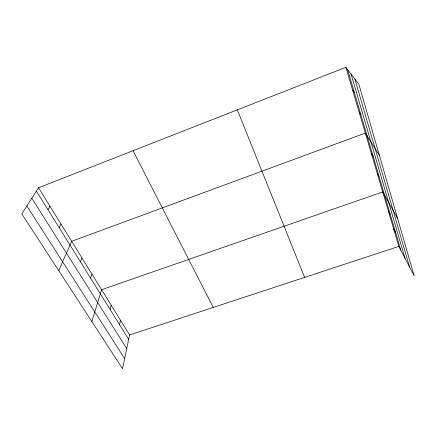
<?xml version="1.0" encoding="UTF-8"?>
<svg xmlns="http://www.w3.org/2000/svg" width="436" height="436" viewBox="0 0 436 436"><rect width="100%" height="100%" fill="white"/><g stroke="black" fill="none" stroke-linecap="round" stroke-linejoin="round"><path stroke-width="0.65" d="M38.521 187.736L129.606 334.946L122.511 368.682L21.8 213.863L38.521 187.736L345.89 67.318L358.833 84.181L414.2 275.901L398.831 246.4L345.89 67.318M119.546 324.646L120.57 320.346M110.101 309.484L111.245 305.276M91.827 321.517L101.61 289.706L382.726 191.933L397.539 218.218M90.563 278.103L91.952 274.091M80.447 261.867L81.973 257.965M58.735 270.642L71.657 241.293L365.335 133.094L379.369 155.287M59.176 227.701L60.991 224.05M47.976 209.721L49.955 206.212M129.606 334.946L398.831 246.4M352.62 90.089L354.321 92.487M359.101 111.998L360.85 114.624M26.858 205.961L124.636 358.566M31.806 198.227L126.734 348.593M36.373 191.093L128.685 339.322M371.341 153.423L373.178 156.453M377.14 173.021L379.009 176.231M388.285 210.735L390.22 214.267M393.648 228.878L395.61 232.552M133.045 150.709L213.264 307.435M237.304 109.861L304.639 277.378M347.536 69.466L400.815 250.204M351.056 74.049L405.022 258.281M354.888 79.041L409.568 267.012"/></g></svg>
